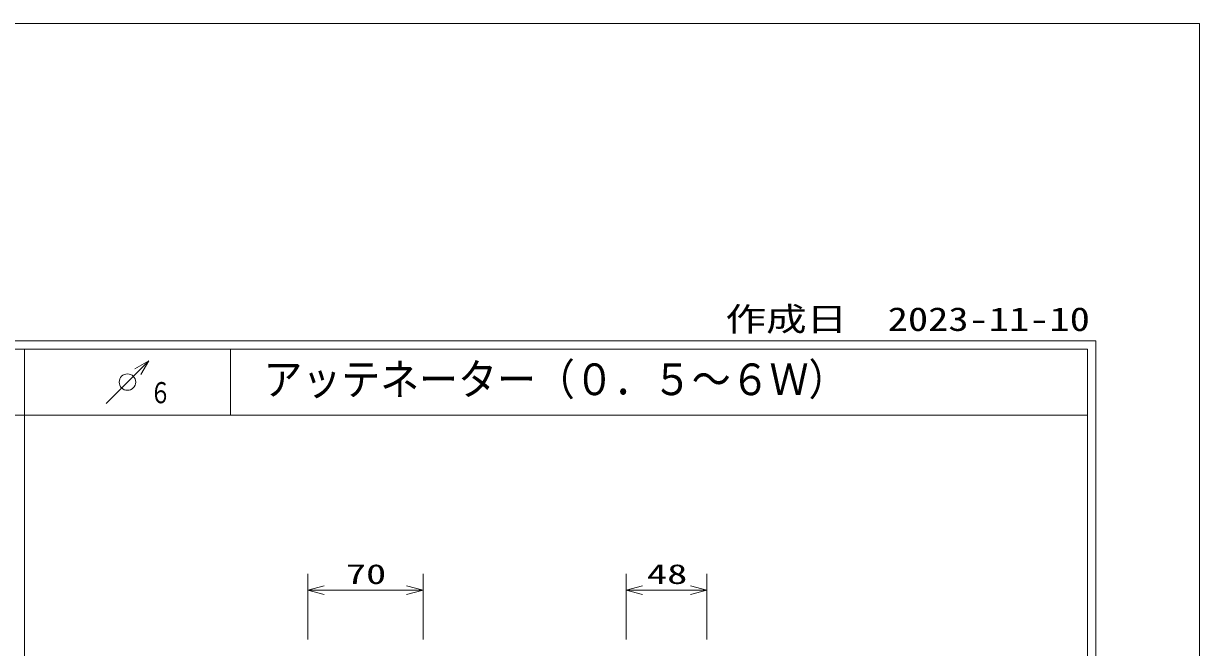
# Model space of a CAD drawing. Units: millimetres on the paper. Extents: x -401 to 401, y -280 to 280.
# Drawn here: x 257.9 to 400.6, y 203.8 to 279.5 of the extents above; entities that cross this region are included whole.
import ezdxf
from ezdxf.enums import TextEntityAlignment as Align

# ---------------------------------------------------------------- set-up
doc = ezdxf.new("R2010")
doc.units = ezdxf.units.MM
for name, color, linetype, lineweight in [('0-0_HOJO', 134, 'Continuous', 9), ('0-1_WAKU', 4, 'Continuous', 9), ('0-2_MOJI1', 7, 'Continuous', 9), ('0-4_WAKU-M', 7, 'Continuous', 9), ('0-5_(J)SP', 7, 'Continuous', 9), ('0-7_SUNPO', 7, 'Continuous', 9)]:
    doc.layers.add(name, color=color, linetype=linetype, lineweight=lineweight)
doc.styles.add('ＭＳ ゴシック', font='')
doc.styles.get('ＭＳ ゴシック').set_extended_font_data('MS Gothic')

# ---------------------------------------------------------------- blocks, each defined once
blk = doc.blocks.new('_OPEN30')
at = {"layer": '0-7_SUNPO'}
blk.add_line((0, 0), (-1, 0), dxfattribs=at)
blk.add_lwpolyline([(-1, 0.2679), (0, 0), (-1, -0.2679)], dxfattribs=at)

msp = doc.modelspace()

# ---------------------------------------------------------------- linework, layer by layer
at = {"layer": '0-0_HOJO'}
msp.add_line((-400.598, 279.536), (400.592, 279.536), dxfattribs=at)
msp.add_lwpolyline([(400.592, 279.536), (400.592, -279.523), (-400.598, -279.523)], dxfattribs=at)
at = {"layer": '0-4_WAKU-M', "color": 3}
for p, q in [((386.997, 240.006), (-387.003, 240.006)), ((386.997, 240.006), (386.997, -239.994)), ((387.997, 241.006), (387.997, -240.994))]:
    msp.add_line(p, q, dxfattribs=at)
at = {"layer": '0-4_WAKU-M'}
for p, q in [((257.997, 240.006), (257.997, -239.994)), ((282.997, 240.006), (282.997, 232.006)), ((386.997, 232.006), (-387.003, 232.006))]:
    msp.add_line(p, q, dxfattribs=at)
at = {"layer": '0-4_WAKU-M', "color": 3}
msp.add_lwpolyline([(387.997, 241.006), (-388.003, 241.006), (-388.003, -240.994), (387.997, -240.994)], dxfattribs=at)
at = {"layer": '0-5_(J)SP'}
msp.add_line((267.904, 233.414), (273.09, 238.599), dxfattribs=at)
msp.add_lwpolyline([(271.412, 237.631), (273.09, 238.599), (272.122, 236.922)], dxfattribs=at)
msp.add_circle((270.496, 236.007), 1, dxfattribs=at)
at = {"layer": '0-7_SUNPO'}
for p, q in [((292.374, 204.764), (292.374, 212.738)), ((306.374, 204.764), (306.374, 212.738)), ((331.02, 204.764), (331.02, 212.738)), ((340.806, 204.764), (340.806, 212.738)), ((294.374, 210.738), (304.374, 210.738)), ((333.02, 210.738), (338.806, 210.738))]:
    msp.add_line(p, q, dxfattribs=at)

# ---------------------------------------------------------------- block references
at = {"layer": '0-7_SUNPO', "xscale": 2, "yscale": 2, "rotation": 180}
for p in [(292.374, 210.738), (331.02, 210.738)]:
    msp.add_blockref('_OPEN30', p, dxfattribs=at)
at = {"layer": '0-7_SUNPO', "xscale": 2, "yscale": 2}
for p in [(306.374, 210.738), (340.806, 210.738)]:
    msp.add_blockref('_OPEN30', p, dxfattribs=at)

# ---------------------------------------------------------------- texts
at = {"layer": '0-1_WAKU', "style": 'ＭＳ ゴシック', "width": 1.25}
msp.add_text('作成日\u30002023-11-10', height=2.886, dxfattribs=at).set_placement((343.073, 241.345), align=Align.BOTTOM_LEFT)
at = {"layer": '0-2_MOJI1', "style": 'ＭＳ ゴシック', "width": 0.9}
msp.add_text('アッテネーター（０．５～６Ｗ）', height=3.849, dxfattribs=at).set_placement((286.997, 233.266), align=Align.BOTTOM_LEFT)
at = {"layer": '0-5_(J)SP', "style": 'ＭＳ ゴシック', "width": 0.75}
msp.add_text('６', height=2.566, dxfattribs=at).set_placement((273.195, 232.672), align=Align.BOTTOM_LEFT)
at = {"layer": '0-7_SUNPO', "style": 'ＭＳ ゴシック', "width": 1.5}
for s, p in [('70', (296.993, 210.775)), ('48', (333.532, 210.775))]:
    msp.add_text(s, height=2.405, dxfattribs=at).set_placement(p, align=Align.BOTTOM_LEFT)

doc.saveas('drawing.dxf')
